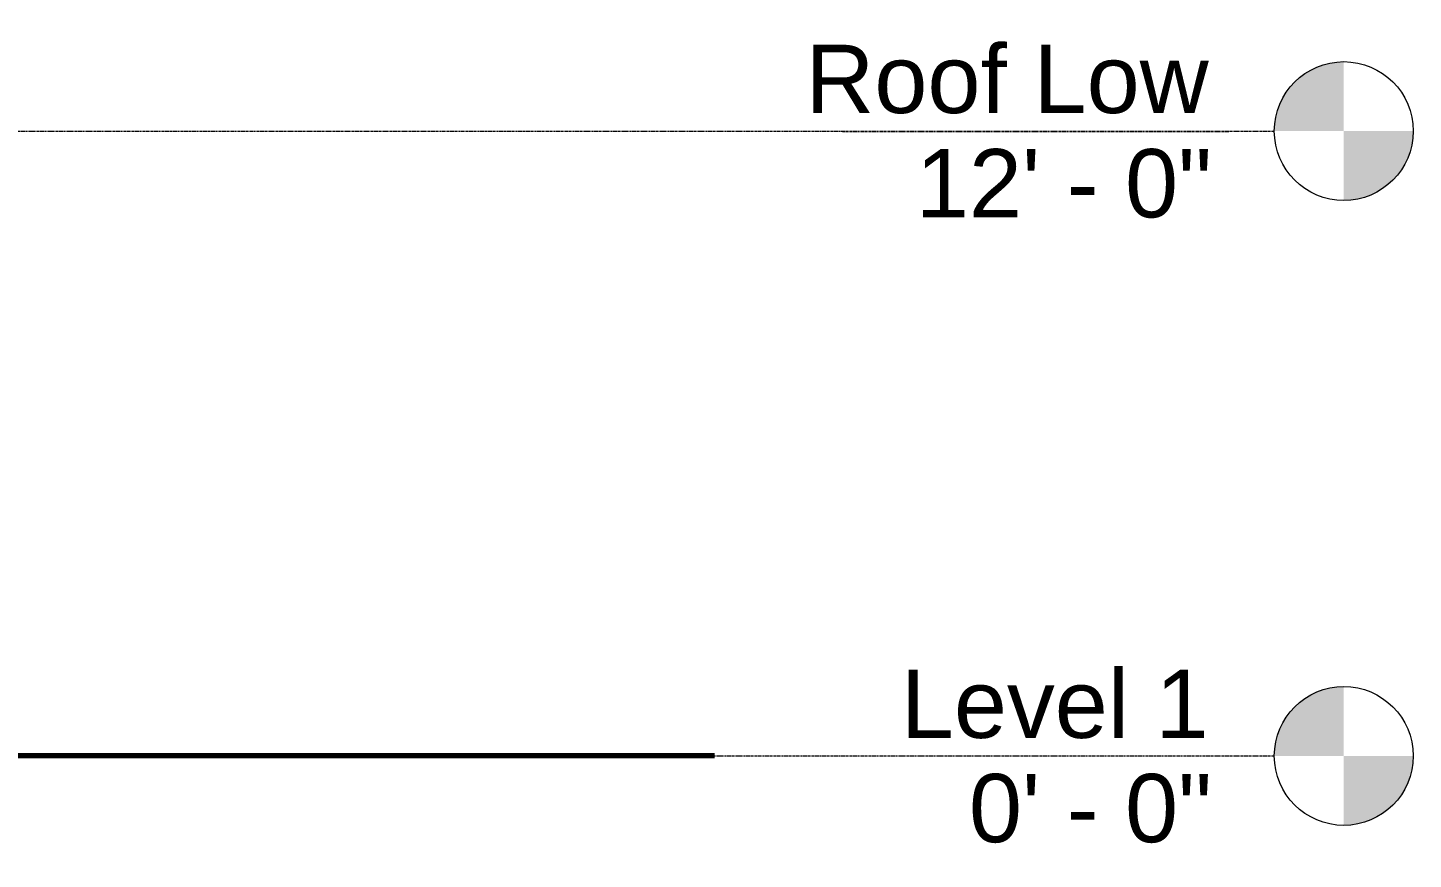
# Model space of a CAD drawing. Header units: inches. Extents: x 20426 to 92531, y -195 to 750.
# Drawn here: x 22875.8 to 23194.9, y -23.8 to 167.8 of the extents above; entities that cross this region are included whole.
import ezdxf

# ---------------------------------------------------------------- set-up
doc = ezdxf.new("R2010")
doc.units = ezdxf.units.IN
doc.header["$MEASUREMENT"] = 0
doc.linetypes.add('Grid Line 1_2_', pattern=[0.875, 0.5, -0.125, 0.125, -0.125])
doc.layers.add('A-FLOR-LEVL', color=51, linetype='Continuous', lineweight=9)
doc.layers.add('C-TOPO', color=7, linetype='Continuous', lineweight=9)
doc.styles.add('Arial', font='arial.ttf', dxfattribs={"height": 15.736527})

# ---------------------------------------------------------------- blocks, each defined once
blk = doc.blocks.new('Level - Level Head - Circle-15001-Elevation - West')
at = {"layer": 'A-FLOR-LEVL'}
h = blk.add_hatch(color=256, dxfattribs=at)
edge = h.paths.add_edge_path(flags=0)
edge.add_line((23178.87, 0), (23162.87, 0))
edge.add_arc((23178.87, 0), 16, 90, 180, ccw=False)
edge.add_line((23178.87, 16), (23178.87, 0))
h = blk.add_hatch(color=256, dxfattribs=at)
edge = h.paths.add_edge_path(flags=0)
edge.add_line((23178.87, -16), (23178.87, 0))
edge.add_line((23178.87, 0), (23194.87, 0))
edge.add_arc((23178.87, 0), 16, 270, 360, ccw=False)
blk.add_circle((23178.87, 0), 16, dxfattribs=at)

msp = doc.modelspace()

# ---------------------------------------------------------------- linework, layer by layer
at = {"layer": 'C-TOPO', "lineweight": 70}
for p, q in [((22912.74, 0), (22680.78, 0)), ((23033.97, 0), (22912.74, 0))]:
    msp.add_line(p, q, dxfattribs=at)
at = {"layer": 'C-TOPO'}
for p in [(22680.78, 0), (23033.97, 0)]:
    msp.add_line(p, (22912.73, 0), dxfattribs=at)

# ---------------------------------------------------------------- block references
at = {"layer": 'A-FLOR-LEVL'}
for p in [(0, 144), (0, 0)]:
    msp.add_blockref('Level - Level Head - Circle-15001-Elevation - West', p, dxfattribs=at)

# ---------------------------------------------------------------- texts
at = {"layer": 'A-FLOR-LEVL', "char_height": 15.737, "attachment_point": 3, "line_spacing_factor": 0.938532, "style": 'Arial', "bg_fill": 3, "box_fill_scale": 1.25, "bg_fill_color": 0, "bg_fill_transparency": 0}
for s, insert, width in [('Roof Low', (23147.74, 163.89), 110.016), ('Level 1', (23147.74, 19.89), 84.672)]:
    msp.add_mtext(s, dxfattribs=dict(at, insert=insert, width=width))

# ---------------------------------------------------------------- next in the draw order: texts
for s, insert, width in [('12\' - 0"', (23148.52, 139.85), 81.216), ('0\' - 0"', (23148.52, -4.15), 66.624)]:
    msp.add_mtext(s, dxfattribs=dict(at, insert=insert, width=width))

# ---------------------------------------------------------------- next in the draw order: linework, layer by layer
at = {"layer": 'A-FLOR-LEVL', "linetype": 'Grid Line 1_2_'}
for p, q in [((20426.1, 144), (23162.87, 144)), ((20426.1, 0), (23162.87, 0))]:
    msp.add_line(p, q, dxfattribs=at)

doc.saveas('drawing.dxf')
